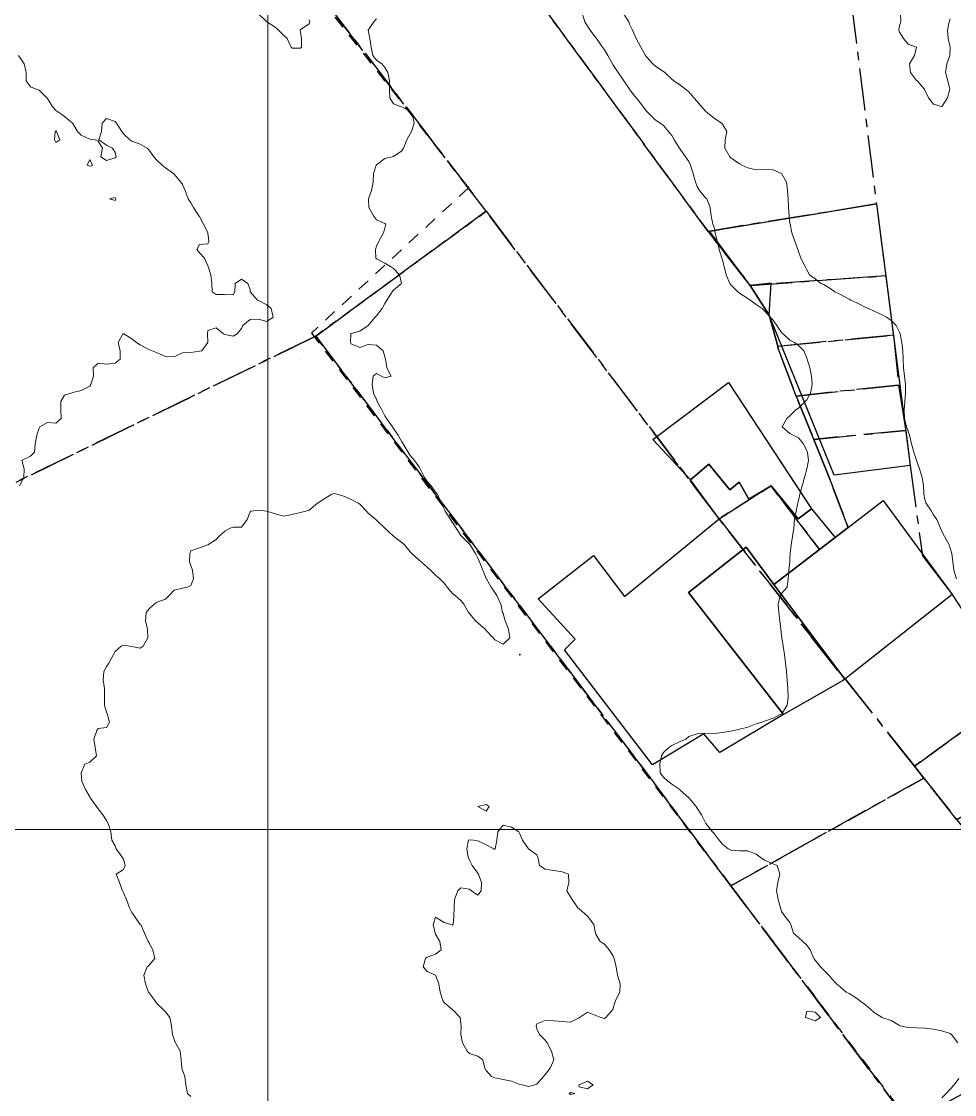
# Model space of a CAD drawing. Header units: centimetres. Extents: x 0 to 642158, y -847 to 649707.
# Drawn here: x 617152.2 to 617207.5, y 621471.7 to 621535.3 of the extents above; entities that cross this region are included whole.
import ezdxf

# ---------------------------------------------------------------- set-up
doc = ezdxf.new("R2010")
doc.units = ezdxf.units.CM
doc.header["$MEASUREMENT"] = 0
doc.linetypes.add('CENTERX2', pattern=[4, 2.5, -0.5, 0.5, -0.5])
doc.linetypes.add('JIS_02_0.7', pattern=[1.35, 0.75, -0.6])
for name, color, linetype, lineweight in [('MEV_grille', 254, 'Continuous', 9), ('WAL_parcellaire agricole', 7, 'JIS_02_0.7', 25), ('WAL_topographie 0.5', 253, 'Continuous', 20)]:
    doc.layers.add(name, color=color, linetype=linetype, lineweight=lineweight)
doc.layers.add('SPW_batiments', color=7, linetype='Continuous')
doc.layers.add('SPW_parcellaire cadastral', color=7, linetype='CENTERX2', lineweight=25, true_color=0xff0542)

# ---------------------------------------------------------------- blocks, each defined once
blk = doc.blocks.new('*U114')
at = {"layer": 'MEV_grille', "transparency": 33554687}
blk.add_lwpolyline([(-1338.461, 0), (1338.461, 0)], dxfattribs=at)
blk = doc.blocks.new('*U115')
at = {"layer": 'MEV_grille', "color": 0, "linetype": 'ByBlock', "lineweight": -2, "transparency": 16777216}
blk.add_blockref('*U114', (0, -900), dxfattribs=at)
blk = doc.blocks.new('*U112')
at = {"layer": 'MEV_grille', "transparency": 33554687}
blk.add_lwpolyline([(0, 1825.476), (0, -1825.476)], dxfattribs=at)
blk = doc.blocks.new('*U113')
at = {"layer": 'MEV_grille', "color": 0, "linetype": 'ByBlock', "lineweight": -2, "transparency": 16777216}
blk.add_blockref('*U112', (1800, 0), dxfattribs=at)

msp = doc.modelspace()

# ---------------------------------------------------------------- linework, layer by layer
at = {"layer": 'SPW_batiments'}
for points in [[(617204.878, 621508.961), (617200.362, 621508.393), (617196.512, 621517.86), (617196.644, 621519.76), (617195.394, 621519.627), (617192.977, 621522.842), (617202.877, 621524.46), (617204.878, 621508.961)], [(617191.846, 621508.109), (617189.622, 621510.493), (617194.11, 621513.876), (617199.029, 621506.393), (617198.246, 621505.793), (617196.629, 621507.76), (617195.313, 621506.96), (617194.746, 621507.96), (617194.196, 621507.51), (617192.946, 621509.027), (617191.846, 621508.109)], [(617194.196, 621507.51), (617194.746, 621507.96), (617195.313, 621506.96), (617196.629, 621507.76), (617198.246, 621505.793), (617199.029, 621506.393), (617200.429, 621504.693), (617196.796, 621501.91), (617195.163, 621504.11), (617191.73, 621501.426), (617197.371, 621494.193), (617193.598, 621491.943), (617192.647, 621493.06), (617189.598, 621491.226), (617184.397, 621498.026), (617185.03, 621498.659), (617182.83, 621501.058), (617186.113, 621503.626), (617187.947, 621501.192), (617193.546, 621505.793), (617191.846, 621508.109), (617192.946, 621509.027), (617194.196, 621507.51)], [(617207.363, 621501.311), (617201.182, 621496.431), (617201.006, 621496.291), (617196.796, 621501.91), (617200.429, 621504.693), (617203.279, 621506.878), (617207.363, 621501.311)], [(617196.796, 621501.91), (617201.006, 621496.291), (617200.855, 621496.198), (617197.371, 621494.193), (617191.73, 621501.426), (617195.163, 621504.11), (617196.796, 621501.91)]]:
    msp.add_lwpolyline(points, dxfattribs=at)
at = {"layer": 'SPW_parcellaire cadastral'}
for points in [[(617192.893, 621522.826), (617180.537, 621539.633), (617173.008, 621549.873), (617178.735, 621554.107), (617195.271, 621566.676), (617197.42, 621568.194), (617202.877, 621524.46), (617192.893, 621522.826)], [(617153.109, 621558.785), (617179.739, 621524.02), (617169.644, 621516.623), (617127.627, 621496.147), (617127.561, 621515.311), (617127.631, 621546.267), (617149.707, 621563.251), (617150.857, 621561.723), (617153.109, 621558.785)], [(617153.109, 621558.785), (617159.379, 621563.533), (617178.049, 621537.886), (617180.537, 621539.633), (617192.893, 621522.826), (617195.394, 621519.626), (617196.512, 621517.859), (617197.035, 621516.019), (617197.049, 621515.879), (617198.117, 621513.074), (617199.163, 621510.506), (617200.027, 621508.347), (617201.192, 621505.278), (617199.492, 621503.975), (617196.629, 621507.759), (617193.546, 621505.792), (617179.739, 621524.02), (617153.109, 621558.785)], [(617192.893, 621522.826), (617202.877, 621524.46), (617203.427, 621520.201), (617195.394, 621519.626), (617192.893, 621522.826)], [(617205.686, 621490.433), (617194.248, 621484.055), (617188.95, 621491.134), (617184.565, 621496.923), (617169.644, 621516.623), (617179.739, 621524.02), (617193.546, 621505.792), (617200.576, 621496.821), (617201.03, 621496.31), (617205.125, 621491.139), (617205.686, 621490.433)], [(617197.035, 621516.019), (617196.512, 621517.859), (617195.394, 621519.626), (617203.427, 621520.201), (617203.882, 621516.678), (617197.035, 621516.019)], [(617139.066, 621436.775), (617130.009, 621451.1), (617127.627, 621496.147), (617169.644, 621516.623), (617184.565, 621496.923), (617188.95, 621491.134), (617194.248, 621484.055), (617204.839, 621469.985), (617199.676, 621467.306), (617139.066, 621436.775)], [(617204.181, 621513.726), (617198.117, 621513.074), (617197.049, 621515.879), (617197.035, 621516.019), (617203.882, 621516.678), (617204.181, 621513.726)], [(617204.181, 621513.726), (617204.611, 621511.03), (617199.163, 621510.506), (617198.117, 621513.074), (617204.181, 621513.726)], [(617193.546, 621505.792), (617196.629, 621507.759), (617199.492, 621503.975), (617201.192, 621505.278), (617200.027, 621508.347), (617199.163, 621510.506), (617204.611, 621511.03), (617204.878, 621508.96), (617205.596, 621503.608), (617207.363, 621501.31), (617211.161, 621495.507), (617205.125, 621491.139), (617201.03, 621496.31), (617200.576, 621496.821), (617193.546, 621505.792)], [(617205.125, 621491.139), (617211.161, 621495.507), (617212.769, 621491.053), (617207.645, 621487.963), (617205.686, 621490.433), (617205.125, 621491.139)], [(617205.686, 621490.433), (617207.645, 621487.963), (617214.406, 621479.401), (617216.753, 621476.417), (617207.917, 621471.678), (617204.839, 621469.985), (617194.248, 621484.055), (617205.686, 621490.433)]]:
    msp.add_lwpolyline(points, dxfattribs=at)
at = {"layer": 'WAL_parcellaire agricole'}
msp.add_lwpolyline([(617178.694, 621525.406), (617169.395, 621516.805), (617204.2, 621470.91), (617145.554, 621439.653), (617141.804, 621440.07), (617130.136, 621457.818), (617127.298, 621493.501), (617126.094, 621527.1), (617126.792, 621546.3), (617149.99, 621562.103), (617178.694, 621525.406)], dxfattribs=at)
at = {"layer": 'WAL_topographie 0.5'}
for points in [[(617173.25, 621535.414), (617173.081, 621535.25), (617172.758, 621534.75), (617172.858, 621534.25), (617172.94, 621533.75), (617173.027, 621533.25), (617173.25, 621532.972), (617173.553, 621532.75), (617173.75, 621532.53), (617173.927, 621532.25), (617174.026, 621531.75), (617174.012, 621531.25), (617174.041, 621530.75), (617174.25, 621530.39), (617174.618, 621530.25), (617174.75, 621530.214), (617175.25, 621529.925), (617175.382, 621529.75), (617175.47, 621529.25), (617175.326, 621528.75), (617175.25, 621528.606), (617175.042, 621528.25), (617174.837, 621527.75), (617174.75, 621527.61), (617174.25, 621527.271), (617174.167, 621527.25), (617173.75, 621527.141), (617173.25, 621526.777), (617173.233, 621526.75), (617173.064, 621526.25), (617173.042, 621525.75), (617172.942, 621525.25), (617172.767, 621524.75), (617172.801, 621524.25), (617173.066, 621523.75), (617173.25, 621523.506), (617173.75, 621523.3), (617173.802, 621523.25), (617173.75, 621523.023), (617173.667, 621522.75), (617173.377, 621522.25), (617173.25, 621521.95), (617173.18, 621521.75), (617173.208, 621521.25), (617173.25, 621521.197), (617173.75, 621520.94), (617174.083, 621520.75), (617174.25, 621520.622), (617174.606, 621520.25), (617174.734, 621519.75), (617174.25, 621519.355), (617174.174, 621519.25), (617173.864, 621518.75), (617173.75, 621518.55), (617173.589, 621518.25), (617173.25, 621517.825), (617173.174, 621517.75), (617172.75, 621517.25), (617172.75, 621517.25), (617172.25, 621516.92), (617171.75, 621516.786), (617171.725, 621516.75), (617171.698, 621516.25), (617171.75, 621516.156), (617172.25, 621515.945), (617172.75, 621516.135), (617173.25, 621516.092), (617173.632, 621515.75), (617173.75, 621515.386), (617173.777, 621515.25), (617173.857, 621514.75), (617174.125, 621514.25), (617173.75, 621514.146), (617173.536, 621514.25), (617173.25, 621514.41), (617173.05, 621514.25), (617172.981, 621513.75), (617173.075, 621513.25), (617173.25, 621512.861), (617173.295, 621512.75), (617173.568, 621512.25), (617173.75, 621511.9), (617173.846, 621511.75), (617174.188, 621511.25), (617174.25, 621511.153), (617174.534, 621510.75), (617174.75, 621510.362), (617174.821, 621510.25), (617175.119, 621509.75), (617175.25, 621509.554), (617175.495, 621509.25), (617175.75, 621508.896), (617175.836, 621508.75), (617176.098, 621508.25), (617176.25, 621508.014), (617176.486, 621507.75), (617176.75, 621507.384), (617176.853, 621507.25), (617177.071, 621506.75), (617177.25, 621506.392), (617177.322, 621506.25), (617177.638, 621505.75), (617177.75, 621505.589), (617177.967, 621505.25), (617178.25, 621504.816), (617178.3, 621504.75), (617178.75, 621504.297), (617178.791, 621504.25), (617179.105, 621503.75), (617179.25, 621503.465), (617179.351, 621503.25), (617179.545, 621502.75), (617179.75, 621502.268), (617179.759, 621502.25), (617180.045, 621501.75), (617180.25, 621501.434), (617180.378, 621501.25), (617180.608, 621500.75), (617180.722, 621500.25), (617180.75, 621500.179), (617180.875, 621499.75), (617181.07, 621499.25), (617181.153, 621498.75), (617180.75, 621498.368), (617180.25, 621498.634), (617180.158, 621498.75), (617179.75, 621499.176), (617179.682, 621499.25), (617179.25, 621499.625), (617179.115, 621499.75), (617178.75, 621500.182), (617178.702, 621500.25), (617178.417, 621500.75), (617178.25, 621500.949), (617177.903, 621501.25), (617177.75, 621501.377), (617177.427, 621501.75), (617177.25, 621501.988), (617177.008, 621502.25), (617176.75, 621502.46), (617176.445, 621502.75), (617176.25, 621502.926), (617175.897, 621503.25), (617175.75, 621503.374), (617175.338, 621503.75), (617175.25, 621503.847), (617174.898, 621504.25), (617174.75, 621504.391), (617174.272, 621504.75), (617174.25, 621504.767), (617173.75, 621505.235), (617173.732, 621505.25), (617173.25, 621505.724), (617173.212, 621505.75), (617172.75, 621506.125), (617172.652, 621506.25), (617172.25, 621506.665), (617172.134, 621506.75), (617171.75, 621506.94), (617171.25, 621507.15), (617170.893, 621507.25), (617170.75, 621507.297), (617170.596, 621507.25), (617170.25, 621507.036), (617169.788, 621506.75), (617169.75, 621506.73), (617169.25, 621506.318), (617169.058, 621506.25), (617168.75, 621506.175), (617168.25, 621506.057), (617167.75, 621505.964), (617167.25, 621506.093), (617166.75, 621506.25), (617166.75, 621506.25), (617166.25, 621506.31), (617165.812, 621506.25), (617165.75, 621506.214), (617165.574, 621505.75), (617165.25, 621505.306), (617164.75, 621505.308), (617164.583, 621505.25), (617164.25, 621505.062), (617163.905, 621504.75), (617163.75, 621504.577), (617163.25, 621504.25), (617163.25, 621504.25), (617162.75, 621504.078), (617162.25, 621503.9), (617162.175, 621503.75), (617162.172, 621503.25), (617162.25, 621503.04), (617162.337, 621502.75), (617162.393, 621502.25), (617162.25, 621501.841), (617162.05, 621501.75), (617161.75, 621501.69), (617161.25, 621501.565), (617160.957, 621501.25), (617160.75, 621501.036), (617160.25, 621500.868), (617160.076, 621500.75), (617159.75, 621500.45), (617159.603, 621500.25), (617159.558, 621499.75), (617159.669, 621499.25), (617159.693, 621498.75), (617159.424, 621498.25), (617159.25, 621498.129), (617158.75, 621498.228), (617158.625, 621498.25), (617158.25, 621498.313), (617158.113, 621498.25), (617157.75, 621497.942), (617157.661, 621497.75), (617157.391, 621497.25), (617157.25, 621497.046), (617157.088, 621496.75), (617157.05, 621496.25), (617157.13, 621495.75), (617157.132, 621495.25), (617157.136, 621494.75), (617157.25, 621494.35), (617157.277, 621494.25), (617157.43, 621493.75), (617157.25, 621493.429), (617156.75, 621493.375), (617156.676, 621493.25), (617156.5, 621492.75), (617156.571, 621492.25), (617156.65, 621491.75), (617156.25, 621491.375), (617155.964, 621491.25), (617155.75, 621490.75), (617155.786, 621490.25), (617156.005, 621489.75), (617156.25, 621489.319), (617156.292, 621489.25), (617156.65, 621488.75), (617156.75, 621488.607), (617157.022, 621488.25), (617157.25, 621487.922), (617157.352, 621487.75), (617157.495, 621487.25), (617157.568, 621486.75), (617157.75, 621486.417), (617157.821, 621486.25), (617158.167, 621485.75), (617158.25, 621485.625), (617158.357, 621485.25), (617158.25, 621485.019), (617157.813, 621484.75), (617158.008, 621484.25), (617158.189, 621483.75), (617158.25, 621483.636), (617158.427, 621483.25), (617158.607, 621482.75), (617158.75, 621482.464), (617158.912, 621482.25), (617159.25, 621481.769), (617159.27, 621481.75), (617159.491, 621481.25), (617159.706, 621480.75), (617159.75, 621480.683), (617160, 621480.25), (617160.117, 621479.75), (617159.75, 621479.327), (617159.65, 621479.25), (617159.45, 621478.75), (617159.553, 621478.25), (617159.74, 621477.75), (617159.75, 621477.733), (617160.104, 621477.25), (617160.25, 621477.056), (617160.589, 621476.75), (617160.75, 621476.583), (617160.993, 621476.25), (617161.104, 621475.75), (617161.163, 621475.25), (617161.25, 621474.95), (617161.327, 621474.75), (617161.609, 621474.25), (617161.674, 621473.75), (617161.707, 621473.25), (617161.75, 621473.135), (617161.893, 621472.75), (617161.941, 621472.25), (617162.05, 621471.75), (617162.25, 621471.559)], [(617169.25, 621535.357), (617169.286, 621535.25), (617169.25, 621535.135), (617168.75, 621534.788), (617168.727, 621534.75), (617168.75, 621534.625), (617168.798, 621534.25), (617168.807, 621533.75), (617168.75, 621533.681), (617168.25, 621533.683), (617168.192, 621533.75), (617167.944, 621534.25), (617167.75, 621534.439), (617167.439, 621534.75), (617167.25, 621534.921), (617166.75, 621535.242), (617166.742, 621535.25), (617166.25, 621535.725)], [(617185.429, 621535.75), (617185.587, 621535.25), (617185.75, 621534.983), (617185.918, 621534.75), (617186.25, 621534.304), (617186.288, 621534.25), (617186.64, 621533.75), (617186.75, 621533.592), (617186.964, 621533.25), (617187.229, 621532.75), (617187.25, 621532.715), (617187.559, 621532.25), (617187.75, 621531.979), (617187.908, 621531.75), (617188.24, 621531.25), (617188.25, 621531.235), (617188.642, 621530.75), (617188.75, 621530.6), (617189.026, 621530.25), (617189.25, 621529.943), (617189.436, 621529.75), (617189.75, 621529.457), (617190.056, 621529.25), (617190.25, 621529.096), (617190.56, 621528.75), (617190.75, 621528.518), (617190.897, 621528.25), (617191.211, 621527.75), (617191.25, 621527.694), (617191.565, 621527.25), (617191.75, 621526.96), (617191.861, 621526.75), (617192.017, 621526.25), (617192.143, 621525.75), (617192.25, 621525.49), (617192.397, 621525.25), (617192.75, 621524.821), (617192.827, 621524.75), (617193.029, 621524.25), (617193.077, 621523.75), (617193.184, 621523.25), (617193.25, 621523.059), (617193.318, 621522.75), (617193.427, 621522.25), (617193.547, 621521.75), (617193.708, 621521.25), (617193.75, 621521.115), (617193.852, 621520.75), (617193.976, 621520.25), (617194.195, 621519.75), (617194.25, 621519.671), (617194.66, 621519.25), (617194.75, 621519.177), (617195.25, 621518.843), (617195.391, 621518.75), (617195.75, 621518.505), (617196.098, 621518.25), (617196.25, 621518.115), (617196.581, 621517.75), (617196.75, 621517.573), (617196.978, 621517.25), (617197.25, 621516.841), (617197.339, 621516.75), (617197.75, 621516.389), (617198.01, 621516.25), (617198.25, 621516.07), (617198.565, 621515.75), (617198.75, 621515.321), (617198.778, 621515.25), (617198.932, 621514.75), (617199.029, 621514.25), (617199.059, 621513.75), (617198.977, 621513.25), (617198.75, 621512.855), (617198.66, 621512.75), (617198.25, 621512.363), (617198.1, 621512.25), (617197.75, 621511.891), (617197.567, 621511.75), (617197.281, 621511.25), (617197.75, 621510.855), (617197.941, 621510.75), (617198.25, 621510.591), (617198.554, 621510.25), (617198.75, 621509.821), (617198.783, 621509.75), (617198.84, 621509.25), (617198.75, 621508.75), (617198.75, 621508.75), (617198.615, 621508.25), (617198.479, 621507.75), (617198.336, 621507.25), (617198.25, 621506.875), (617198.222, 621506.75), (617198.111, 621506.25), (617198.029, 621505.75), (617197.971, 621505.25), (617197.899, 621504.75), (617197.82, 621504.25), (617197.765, 621503.75), (617197.75, 621503.5), (617197.735, 621503.25), (617197.68, 621502.75), (617197.647, 621502.25), (617197.576, 621501.75), (617197.25, 621501.375), (617197.174, 621501.25), (617197.054, 621500.75), (617197.083, 621500.25), (617197.146, 621499.75), (617197.203, 621499.25), (617197.25, 621498.893), (617197.269, 621498.75), (617197.346, 621498.25), (617197.423, 621497.75), (617197.49, 621497.25), (617197.536, 621496.75), (617197.58, 621496.25), (617197.631, 621495.75), (617197.65, 621495.25), (617197.576, 621494.75), (617197.274, 621494.25), (617197.25, 621494.233), (617196.75, 621493.989), (617196.25, 621493.806), (617196.083, 621493.75), (617195.75, 621493.655), (617195.25, 621493.45), (617194.75, 621493.329), (617194.45, 621493.25), (617194.25, 621493.221), (617193.75, 621493.128), (617193.25, 621493.083), (617192.75, 621493.087), (617192.25, 621493.063), (617191.75, 621492.89), (617191.579, 621492.75), (617191.25, 621492.611), (617190.75, 621492.363), (617190.58, 621492.25), (617190.25, 621491.946), (617190.142, 621491.75), (617190.03, 621491.25), (617190.052, 621490.75), (617190.25, 621490.483), (617190.504, 621490.25), (617190.75, 621490.082), (617191.215, 621489.75), (617191.25, 621489.728), (617191.75, 621489.268), (617191.767, 621489.25), (617192.182, 621488.75), (617192.25, 621488.65), (617192.513, 621488.25), (617192.75, 621487.786), (617192.774, 621487.75), (617193.164, 621487.25), (617193.25, 621487.144), (617193.564, 621486.75), (617193.75, 621486.514), (617194.091, 621486.25), (617194.25, 621486.162), (617194.75, 621486.121), (617195.25, 621486.132), (617195.75, 621485.934), (617195.992, 621485.75), (617196.25, 621485.58), (617196.75, 621485.349), (617196.993, 621485.25), (617197.152, 621484.75), (617197.029, 621484.25), (617196.962, 621483.75), (617197.061, 621483.25), (617197.193, 621482.75), (617197.25, 621482.536), (617197.441, 621482.25), (617197.75, 621481.868), (617197.811, 621481.75), (617197.966, 621481.25), (617198.25, 621480.994), (617198.506, 621480.75), (617198.75, 621480.544), (617198.955, 621480.25), (617199.171, 621479.75), (617199.25, 621479.639), (617199.56, 621479.25), (617199.75, 621479.062), (617200.055, 621478.75), (617200.25, 621478.528), (617200.5, 621478.25), (617200.75, 621478.056), (617201.078, 621477.75), (617201.25, 621477.661), (617201.75, 621477.348), (617201.876, 621477.25), (617202.25, 621476.974), (617202.525, 621476.75), (617202.75, 621476.539), (617203.223, 621476.25), (617203.25, 621476.233), (617203.75, 621476.075), (617204.25, 621475.767), (617204.279, 621475.75), (617204.75, 621475.648), (617205.25, 621475.628), (617205.75, 621475.62), (617206.25, 621475.567), (617206.75, 621475.467), (617207.25, 621475.306), (617207.33, 621475.25), (617207.709, 621474.75)], [(617187.863, 621535.75), (617188.198, 621535.25), (617188.25, 621535.112), (617188.413, 621534.75), (617188.645, 621534.25), (617188.75, 621534.035), (617188.91, 621533.75), (617189.194, 621533.25), (617189.25, 621533.174), (617189.624, 621532.75), (617189.75, 621532.642), (617190.25, 621532.3), (617190.328, 621532.25), (617190.75, 621531.848), (617190.871, 621531.75), (617191.25, 621531.488), (617191.55, 621531.25), (617191.75, 621531.092), (617192.061, 621530.75), (617192.25, 621530.517), (617192.479, 621530.25), (617192.75, 621529.95), (617192.982, 621529.75), (617193.25, 621529.53), (617193.694, 621529.25), (617193.75, 621529.186), (617194, 621528.75), (617193.908, 621528.25), (617193.884, 621527.75), (617194.183, 621527.25), (617194.25, 621527.182), (617194.75, 621526.83), (617194.903, 621526.75), (617195.25, 621526.586), (617195.75, 621526.482), (617196.25, 621526.492), (617196.75, 621526.479), (617197.25, 621526.25), (617197.25, 621526.25), (617197.546, 621525.75), (617197.612, 621525.25), (617197.638, 621524.75), (617197.655, 621524.25), (617197.695, 621523.75), (617197.75, 621523.321), (617197.764, 621523.25), (617197.859, 621522.75), (617198.033, 621522.25), (617198.218, 621521.75), (617198.25, 621521.639), (617198.402, 621521.25), (617198.646, 621520.75), (617198.75, 621520.542), (617198.909, 621520.25), (617199.25, 621520.008), (617199.583, 621519.75), (617199.75, 621519.677), (617200.25, 621519.369), (617200.406, 621519.25), (617200.75, 621519.095), (617201.25, 621518.819), (617201.35, 621518.75), (617201.75, 621518.572), (617202.25, 621518.328), (617202.401, 621518.25), (617202.75, 621518.1), (617203.25, 621517.874), (617203.476, 621517.75), (617203.75, 621517.543), (617204.039, 621517.25), (617204.25, 621516.855), (617204.29, 621516.75), (617204.389, 621516.25), (617204.437, 621515.75), (617204.454, 621515.25), (617204.488, 621514.75), (617204.544, 621514.25), (617204.59, 621513.75), (617204.598, 621513.25), (617204.557, 621512.75), (617204.526, 621512.25), (617204.548, 621511.75), (617204.658, 621511.25), (617204.75, 621510.99), (617204.828, 621510.75), (617204.954, 621510.25), (617205.092, 621509.75), (617205.25, 621509.269), (617205.256, 621509.25), (617205.426, 621508.75), (617205.594, 621508.25), (617205.668, 621507.75), (617205.678, 621507.25), (617205.75, 621506.935), (617205.811, 621506.75), (617206.133, 621506.25), (617206.25, 621506.042), (617206.454, 621505.75), (617206.664, 621505.25), (617206.75, 621505.042), (617206.909, 621504.75), (617207.193, 621504.25), (617207.25, 621504.066), (617207.348, 621503.75), (617207.41, 621503.25), (617207.458, 621502.75), (617207.619, 621502.25)], [(617204.296, 621535.75), (617204.321, 621535.25), (617204.25, 621535), (617204.2, 621534.75), (617204.25, 621534.625), (617204.481, 621534.25), (617204.75, 621533.932), (617205.25, 621533.75), (617205.25, 621533.75), (617205.25, 621533.75), (617205.125, 621533.25), (617204.841, 621532.75), (617204.89, 621532.25), (617205.25, 621531.776), (617205.296, 621531.75), (617205.719, 621531.25), (617205.75, 621531.2), (617205.954, 621530.75), (617206.25, 621530.368), (617206.65, 621530.25), (617206.75, 621530.208), (617206.767, 621530.25), (617207.089, 621530.75), (617207.219, 621531.25), (617207.111, 621531.75), (617206.969, 621532.25), (617207.04, 621532.75), (617207.225, 621533.25), (617207.239, 621533.75), (617207.136, 621534.25), (617207.087, 621534.75), (617207.187, 621535.25), (617207.25, 621535.417)], [(617152.038, 621533.25), (617152.25, 621532.935), (617152.361, 621532.75), (617152.483, 621532.25), (617152.491, 621531.75), (617152.75, 621531.4), (617153.083, 621531.25), (617153.25, 621531.198), (617153.714, 621530.75), (617153.75, 621530.694), (617154.026, 621530.25), (617154.25, 621530), (617154.592, 621529.75), (617154.75, 621529.63), (617155.225, 621529.25), (617155.25, 621529.212), (617155.536, 621528.75), (617155.75, 621528.536), (617156.25, 621528.29), (617156.583, 621528.25), (617156.75, 621528.167), (617157, 621527.75), (617156.917, 621527.25), (617157.25, 621527.036), (617157.75, 621527.179), (617157.809, 621527.25), (617157.75, 621527.5), (617157.607, 621527.75), (617157.25, 621527.928), (617156.8, 621528.25), (617156.94, 621528.75), (617156.981, 621529.25), (617157.25, 621529.509), (617157.75, 621529.347), (617157.831, 621529.25), (617158.157, 621528.75), (617158.25, 621528.603), (617158.625, 621528.25), (617158.75, 621528.17), (617159.25, 621527.995), (617159.646, 621527.75), (617159.75, 621527.653), (617160.055, 621527.25), (617160.25, 621527.028), (617160.553, 621526.75), (617160.75, 621526.595), (617161.218, 621526.25), (617161.25, 621526.217), (617161.65, 621525.75), (617161.75, 621525.598), (617161.904, 621525.25), (617162.091, 621524.75), (617162.25, 621524.517), (617162.393, 621524.25), (617162.71, 621523.75), (617162.75, 621523.702), (617162.991, 621523.25), (617163.25, 621522.766), (617163.257, 621522.75), (617163.319, 621522.25), (617163.25, 621522.083), (617162.75, 621522.05), (617162.589, 621521.75), (617162.75, 621521.563), (617163.05, 621521.25), (617163.25, 621520.796), (617163.264, 621520.75), (617163.436, 621520.25), (617163.489, 621519.75), (617163.5, 621519.25), (617163.75, 621519.092), (617164.25, 621519.095), (617164.75, 621519.071), (617164.859, 621519.25), (617164.871, 621519.75), (617165.25, 621520.006), (617165.617, 621519.75), (617165.75, 621519.386), (617165.767, 621519.25), (617166.197, 621518.75), (617166.25, 621518.726), (617166.75, 621518.468), (617166.996, 621518.25), (617167.132, 621517.75), (617166.75, 621517.49), (617166.25, 621517.618), (617165.75, 621517.613), (617165.324, 621517.25), (617165.25, 621517.083), (617164.987, 621516.75), (617164.75, 621516.621), (617164.25, 621516.713), (617164.183, 621516.75), (617163.75, 621517.111), (617163.25, 621516.95), (617163.228, 621516.75), (617163.25, 621516.25), (617163.25, 621516.25), (617163.25, 621516.25), (617162.887, 621515.75), (617162.75, 621515.722), (617162.25, 621515.661), (617161.75, 621515.628), (617161.25, 621515.396), (617160.75, 621515.417), (617160.25, 621515.635), (617159.961, 621515.75), (617159.75, 621515.833), (617159.25, 621516.098), (617159.017, 621516.25), (617158.75, 621516.466), (617158.273, 621516.75), (617158.25, 621516.764), (617158.221, 621516.75), (617157.941, 621516.25), (617158.053, 621515.75), (617158.05, 621515.25), (617157.75, 621515.025), (617157.25, 621514.953), (617156.75, 621515.028), (617156.462, 621514.75), (617156.48, 621514.25), (617156.313, 621513.75), (617156.25, 621513.663), (617155.75, 621513.4), (617155.25, 621513.274), (617155.159, 621513.25), (617154.75, 621513.118), (617154.534, 621512.75), (617154.53, 621512.25), (617154.562, 621511.75), (617154.25, 621511.472), (617153.75, 621511.5), (617153.294, 621511.25), (617153.25, 621511.173), (617153.125, 621510.75), (617153.017, 621510.25), (617152.983, 621509.75), (617152.75, 621509.5), (617152.25, 621509.281), (617152.237, 621509.25), (617152.25, 621509.194), (617152.364, 621508.75), (617152.338, 621508.25), (617152.25, 621508.05), (617152.087, 621507.75)], [(617154.25, 621528.1), (617154.481, 621528.25), (617154.278, 621528.75), (617154.25, 621528.788), (617154.2, 621528.75), (617154.164, 621528.25), (617154.25, 621528.1)], [(617156.25, 621526.702), (617156.417, 621526.75), (617156.25, 621527.083), (617156.107, 621526.75), (617156.25, 621526.702)], [(617157.75, 621524.667), (617157.792, 621524.75), (617157.75, 621524.827), (617157.417, 621524.75), (617157.75, 621524.667)], [(617168.75, 621515.25), (617168.75, 621515.25), (617168.75, 621515.25), (617168.75, 621515.25), (617168.75, 621515.25)], [(617181.761, 621497.75), (617181.75, 621497.708), (617181.726, 621497.75), (617181.75, 621497.772), (617181.761, 621497.75)], [(617179.75, 621488.477), (617179.917, 621488.75), (617179.75, 621488.875), (617179.25, 621488.75), (617179.75, 621488.477)], [(617182.25, 621472.164), (617182.625, 621472.25), (617182.75, 621472.296), (617183.135, 621472.75), (617183.25, 621472.875), (617183.531, 621473.25), (617183.75, 621473.75), (617183.625, 621474.25), (617183.361, 621474.75), (617183.25, 621474.908), (617182.908, 621475.25), (617182.75, 621475.583), (617182.702, 621475.75), (617182.75, 621475.875), (617183.25, 621476.077), (617183.75, 621476.05), (617184.25, 621476.01), (617184.75, 621475.979), (617185.25, 621476.224), (617185.276, 621476.25), (617185.75, 621476.56), (617186.25, 621476.359), (617186.542, 621476.25), (617186.75, 621476.199), (617186.831, 621476.25), (617187.25, 621476.731), (617187.261, 621476.75), (617187.401, 621477.25), (617187.667, 621477.75), (617187.681, 621478.25), (617187.521, 621478.75), (617187.449, 621479.25), (617187.326, 621479.75), (617187.25, 621479.922), (617187.039, 621480.25), (617186.75, 621480.601), (617186.511, 621480.75), (617186.25, 621481.179), (617186.228, 621481.25), (617186.129, 621481.75), (617185.75, 621482.25), (617185.75, 621482.25), (617185.25, 621482.685), (617185.179, 621482.75), (617184.833, 621483.25), (617184.75, 621483.393), (617184.523, 621483.75), (617184.639, 621484.25), (617184.625, 621484.75), (617184.25, 621484.875), (617183.75, 621484.954), (617183.25, 621485.04), (617182.908, 621485.25), (617182.813, 621485.75), (617182.75, 621485.883), (617182.25, 621486.25), (617182.25, 621486.25), (617181.9, 621486.75), (617181.75, 621487.125), (617181.675, 621487.25), (617181.25, 621487.524), (617180.75, 621487.641), (617180.429, 621487.25), (617180.372, 621486.75), (617180.281, 621486.25), (617180.25, 621486.212), (617180.208, 621486.25), (617179.75, 621486.47), (617179.25, 621486.724), (617179, 621486.75), (617178.75, 621486.767), (617178.694, 621486.75), (617178.591, 621486.25), (617178.672, 621485.75), (617178.75, 621485.571), (617178.917, 621485.25), (617179.25, 621484.8), (617179.292, 621484.75), (617179.467, 621484.25), (617179.454, 621483.75), (617179.25, 621483.5), (617178.875, 621483.75), (617178.75, 621483.844), (617178.25, 621483.932), (617178.076, 621483.75), (617177.871, 621483.25), (617177.847, 621482.75), (617177.833, 621482.25), (617177.792, 621481.75), (617177.75, 621481.714), (617177.65, 621481.75), (617177.25, 621481.883), (617176.75, 621482.2), (617176.614, 621481.75), (617176.723, 621481.25), (617176.75, 621481.194), (617177.008, 621480.75), (617177.075, 621480.25), (617176.75, 621480), (617176.25, 621479.833), (617176.159, 621479.75), (617176.015, 621479.25), (617176.25, 621478.974), (617176.75, 621478.75), (617176.75, 621478.75), (617176.947, 621478.25), (617177.012, 621477.75), (617177.172, 621477.25), (617177.25, 621477.144), (617177.714, 621476.75), (617177.75, 621476.722), (617178.209, 621476.25), (617178.25, 621475.875), (617178.262, 621475.75), (617178.25, 621475.25), (617178.346, 621474.75), (617178.615, 621474.25), (617178.75, 621474.12), (617179.25, 621473.955), (617179.558, 621473.75), (617179.674, 621473.25), (617179.75, 621473.118), (617180.054, 621472.75), (617180.25, 621472.67), (617180.75, 621472.57), (617181.25, 621472.486), (617181.75, 621472.286), (617181.875, 621472.25), (617182.25, 621472.164)], [(617199.56, 621476.25), (617199.25, 621476.045), (617198.75, 621476.22), (617198.679, 621476.25), (617198.75, 621476.625), (617199.25, 621476.566), (617199.56, 621476.25)], [(617185.75, 621472.029), (617186.089, 621472.25), (617185.75, 621472.482), (617185.25, 621472.261), (617185.236, 621472.25), (617185.25, 621472.15), (617185.75, 621472.029)], [(617207.75, 621472.631), (617207.489, 621472.25), (617207.25, 621472.002), (617207.01, 621471.75), (617206.75, 621471.491)], [(617184.75, 621471.689), (617185, 621471.75), (617184.75, 621471.803), (617184.667, 621471.75), (617184.75, 621471.689)]]:
    msp.add_lwpolyline(points, dxfattribs=at)

# ---------------------------------------------------------------- block references
at = {"layer": 'MEV_grille', "transparency": 33554687}
for name, p in [('*U113', (615366.814, 620593.644)), ('*U115', (616669.481, 622387.381))]:
    msp.add_blockref(name, p, dxfattribs=at)

doc.saveas('drawing.dxf')
